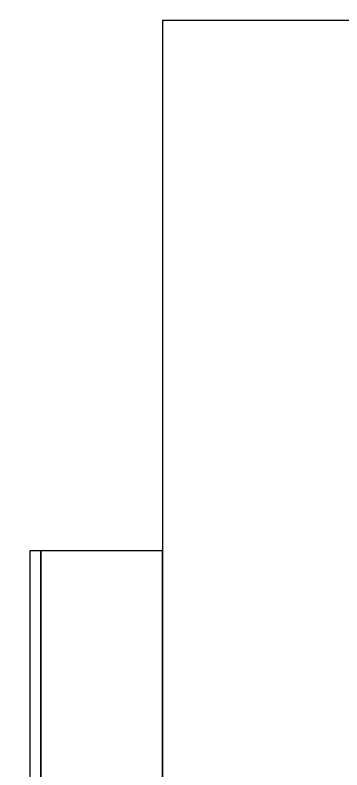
# Model space of a CAD drawing. Header units: inches. Extents: x -460 to 10305, y -938 to 5356.
# Drawn here: x 1174.35 to 1189.14, y 1002.9 to 1037.03 of the extents above; entities that cross this region are included whole.
import ezdxf
from ezdxf import colors
from ezdxf.entities.mleader import LeaderData, LeaderLine
from ezdxf.math import Vec2, Vec3

# ---------------------------------------------------------------- set-up
doc = ezdxf.new("R2010")
doc.units = ezdxf.units.IN
doc.header["$MEASUREMENT"] = 0
doc.layers.add('01-0263-G-DWG-BFP-ARCH$0$SP-CASE', color=11, linetype='Continuous', lineweight=13)
doc.layers.add('T-Detl-Wrko-ISD50184 Kitchen Ringer', color=150, linetype='Continuous')

# ---------------------------------------------------------------- blocks, each defined once
blk = doc.blocks.new('01-0263-G-DWG-BFP-ARCH', base_point=(1295.158, 1352.862))
at = {"layer": '01-0263-G-DWG-BFP-ARCH$0$SP-CASE'}
for p, q in [((2475.913, 2386.401), (2547.898, 2386.401)), ((2475.913, 2386.401), (2475.913, 2338.401)), ((2469.913, 2362.401), (2469.913, 2338.401)), ((2470.413, 2362.401), (2469.913, 2362.401)), ((2470.413, 2338.401), (2470.413, 2362.401)), ((2470.413, 2362.401), (2470.413, 2338.401)), ((2475.913, 2362.401), (2470.413, 2362.401)), ((2475.913, 2338.401), (2475.913, 2362.401))]:
    blk.add_line(p, q, dxfattribs=at)

msp = doc.modelspace()

# ---------------------------------------------------------------- block references
msp.add_blockref('01-0263-G-DWG-BFP-ARCH', (0.263, 3.261))

# ---------------------------------------------------------------- next in the draw order: leaders
at = {"layer": 'T-Detl-Wrko-ISD50184 Kitchen Ringer'}
ml = msp.add_multileader_mtext('Standard', dxfattribs=at)
ml.set_content('ISD50184\\PInstall a tie cable from the office, room G27 to the wall and tie in the external ringer.', color=256)
ml.set_leader_properties()
ml.build(insert=Vec2(0, 0))
ml.multileader.update_dxf_attribs({"text_right_attachment_type": 6, "dogleg_length": 0.36, "arrow_head_size": 0.18})
ctx = ml.context
ctx.base_point, ctx.char_height, ctx.arrow_head_size, ctx.landing_gap_size, ctx.plane_origin = Vec3(1243.149, 1474.435), 20, 0.18, 0.09, Vec3(803.636, 1058.448)
ctx.right_attachment = 6
notes = []
notes.append((ctx, [(1, (1, 1, 0), (1570.356, 1461.102), (-1, 0), 0.36, [(0, [(803.636, 1058.448)], 0, []), (1, [(1780.066, 707.382)], 0, [])])]))
ctx.mtext.insert, ctx.mtext.width, ctx.mtext.flow_direction = Vec3(1243.239, 1487.769), 342.14719, 5
for ctx, leaders in notes:
    for number, flags, end, landing, length, lines in leaders:
        leader = LeaderData()
        leader.index, (leader.has_last_leader_line, leader.has_dogleg_vector, leader.attachment_direction) = number, flags
        leader.last_leader_point, leader.dogleg_vector, leader.dogleg_length = Vec3(end), Vec3(landing), length
        for number, points, colour, breaks in lines:
            line = LeaderLine()
            line.index, line.vertices, line.color, line.breaks = number, Vec3.list(points), colors.encode_raw_color(colour), breaks
            leader.lines.append(line)
        ctx.leaders.append(leader)

doc.saveas('drawing.dxf')
